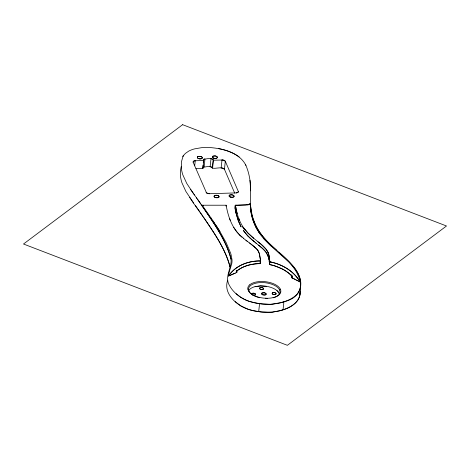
<?xml version="1.0" encoding="UTF-8"?>
<svg xmlns="http://www.w3.org/2000/svg" width="470" height="470" viewBox="0 0 470 470"><rect width="100%" height="100%" fill="white"/><g stroke="black" fill="none" stroke-linecap="round" stroke-linejoin="round"><path stroke-width="0.7" d="M276.366 250.005C267.13 242.203 258.476 233.085 254.17 221.57C249.165 210.572 250.645 198.446 250.61 186.784C250.21 179.346 248.759 171.891 245.751 165.046C239.054 152.327 222.921 148.543 209.602 147.515A30.961 15.387 6.2 0 0 201.466 147.692L194.58 148.878A28.012 13.924 6.2 0 0 188.746 151.105L185.386 153.42L183.194 155.911M250.457 205.308L252.084 215.189A188.781 93.818 6.2 0 0 253.371 219.42C259.416 239.271 278.287 249.705 291.412 264.293C304.425 277.388 305.189 296.899 283.915 301.787L283.046 309.801C290.959 307.427 300.16 301.752 300.113 292.463C300.166 302.004 290.66 307.627 282.546 309.959M269.433 262.836L269.592 264.569L270.978 264.868A41.66 34.903 6.6 0 1 272.359 265.215A41.642 34.939 6.5 0 1 275.109 266.014L282.47 269.087A39.433 33.182 6.4 0 1 284.767 270.385L288.709 273.117L292.223 276.26A1.522 1.298 87.8 0 1 292.405 276.495A1.381 1.181 88.8 0 1 292.546 276.765L292.546 277.541A0.623 0.529 89 0 0 292.616 277.318A0.828 0.711 88.9 0 0 292.622 277.053A1.116 0.958 89.1 0 0 292.546 276.765C287.011 270.52 279.016 266.778 270.978 264.868A41.613 34.815 6.6 0 0 269.586 264.587L269.88 261.861L269.457 258.065M236.457 272.488A0.67 0.476 -79.7 0 1 236.304 272.389L236.51 271.231A1.486 1.146 -78.2 0 1 236.71 271.031C242.05 266.784 248.759 264.545 255.492 263.864A38.011 31.167 6.3 0 1 257.096 263.752A38.646 31.772 6.4 0 1 258.706 263.676A39.245 32.348 6.5 0 1 260.327 263.658L260.597 260.727M194.686 165.851L195.244 160.752L203.816 160.493L202.94 168.501L195.978 168.712M202.787 167.226L203.022 165.041M203.263 162.855L203.821 159.265C206.659 159.019 211.612 157.221 213.439 160.2L212.563 168.207C216.253 168.906 221.417 166.321 224.449 169.27L234.718 193.147M282.429 309.994L280.966 310.423A54.338 27.002 6.2 0 1 279.973 310.694L272.23 312.151L262.654 312.103A38.264 19.017 6.2 0 1 260.95 311.927A42.441 21.091 6.2 0 1 258.694 311.639L259.563 303.632L254.681 302.786A28.188 14.012 6.2 0 1 251.156 301.934A25.386 12.614 6.2 0 1 249.27 301.352C240.581 298.415 232.456 292.246 228.59 283.792C224.736 274.48 233.625 265.72 230.417 256.379C224.39 237.421 212.311 221.147 201.401 204.755M299.725 295.789L300.594 287.781M300.066 293.662L300.353 290.989M235 208.087L235.106 206.518M226.017 206.171L226.135 205.22L202.188 205.226L208.709 214.649M235.082 206.677L235.206 205.725M235.182 205.883L235.264 205.249L237.497 205.231M227.709 280.149C223.456 292.023 233.637 302.345 243.425 307.333A27.848 13.841 6.2 0 0 244.958 308.044A26.72 13.278 6.2 0 0 246.621 308.725A25.674 12.761 6.2 0 0 248.401 309.366L252.267 310.453A30.074 14.946 6.2 0 0 253.812 310.799L260.95 311.927L267.771 312.362A24.199 12.026 6.2 0 0 272.23 312.151L278.352 311.105A48.193 23.952 6.2 0 0 279.973 310.694L282.958 309.83M181.191 166.662L180.392 171.127L180.586 176.949A119.903 59.59 6.2 0 0 181.913 182.754L185.891 191.454L193.622 203.028M183.124 156.022L181.379 161.974L181.455 168.942A119.903 59.59 6.2 0 0 182.783 174.74L186.76 183.441L193.305 193.352M182.807 156.545L183.67 155.253M251.662 293.885L252.513 293.28L253.953 293.233L255.592 294.144L255.328 294.878L253.324 295.166M260.31 263.417L255.492 263.864A37.342 30.544 6.2 0 0 253.906 264.075C247.643 264.916 241.416 267.171 236.51 271.231A1.328 1.016 -78 0 0 236.339 271.478A1.052 0.787 -77.5 0 0 236.234 271.748A0.758 0.558 -77.6 0 0 236.193 272.001L236.469 272.494L236.904 272.336A69.719 34.651 6.2 0 1 237.162 270.268M229.184 275.749L230.159 275.314M230.823 275.026L231.487 274.738M231.816 274.592L232.809 274.163M233.138 274.022L233.954 273.675M234.254 273.546L228.549 276.031L229.072 272.706A114.427 56.87 6.2 0 1 229.501 271.072L231.775 263.553A64.231 31.919 6.2 0 0 232.004 259.704L231.076 254.675A142.016 70.576 6.2 0 0 230.559 252.989L226.111 242.561L219.619 231.058M234.125 273.599L235.294 273.111M235.159 273.164L236.68 272.547A1.357 0.946 -73.9 0 0 236.898 272.447L236.551 272.6M282.118 302.333C287.793 300.712 293.397 298.215 297.44 293.797C308.438 278.269 289.955 262.172 279.186 252.478M283.798 301.828L280.843 302.686A48.193 23.952 6.2 0 1 279.221 303.091L273.099 304.137A24.199 12.026 6.2 0 1 270.89 304.302L263.523 304.096A38.264 19.017 6.2 0 1 261.819 303.92L259.563 303.632A42.441 21.091 6.2 0 0 261.819 303.92L268.64 304.349A24.17 12.009 6.2 0 0 270.89 304.302L280.843 302.686A54.338 27.002 6.2 0 0 281.836 302.416M248.665 290.636A15.821 7.867 6.2 0 1 255.046 286.635L260.468 285.901L266.367 286.289A15.821 7.867 6.2 0 1 276.93 290.513L278.393 291.976L279.521 294.138M255.046 286.635L260.468 285.901L266.367 286.289M193.141 162.244A2.785 1.387 6.2 0 1 195.244 160.752L193.505 161.222L193.141 162.244L206.524 192.912L209.42 193.722L236.187 192.906L237.926 192.436L238.29 191.419L225.318 161.263L223.044 160.006L213.439 160.2M243.636 227.833C238.895 221.182 236.768 213.163 235.264 205.249L246.092 204.92L250.257 203.962L250.968 212.105L252.748 219.561L255.78 226.975L259.816 233.702A117.847 58.568 6.2 0 0 263.647 238.566L269.845 244.87L288.909 262.107A110.391 54.861 6.2 0 1 293.033 266.937A112.101 55.713 6.2 0 1 296.717 272.488L299.02 277.512L300.06 281.953L295.812 279.762M238.22 205.226L246.556 204.879L250.257 203.962C250.351 213.08 252.784 222.192 257.454 230.042M260.615 260.938C248.442 260.727 235.417 265.515 228.549 276.031C235.435 265.521 248.436 260.738 260.615 260.938L259.223 253.177L258.054 250.745L256.385 248.642L257.678 250.187M292.581 278.117L291.788 277.723L292.228 277.788A0.611 0.511 -89 0 0 292.422 277.694L292.228 277.788A0.846 0.699 -87.9 0 1 291.999 277.788A1.193 0.993 -88.3 0 1 291.764 277.711L291.741 277.535A58.95 29.299 6.2 0 0 291.053 274.633M247.855 289.138L248.912 291.6A16.773 8.337 6.2 0 0 254.158 295.583A15.986 7.943 6.2 0 0 256.884 296.676A16.902 8.401 6.2 0 0 265.538 298.244L266.343 298.274A15.886 7.896 6.2 0 0 268.728 298.233L270.262 298.103A16.944 8.419 6.2 0 0 276.842 296.317L277.359 296.047A15.915 7.914 6.2 0 0 279.092 294.819L279.438 294.484A16.932 8.419 6.2 0 0 280.813 290.625L280.396 289.226A0.776 0.64 -25.3 0 0 279.568 289.902L279.644 290.084M218.327 148.532C225.723 149.965 233.085 152.474 239.183 157.004M202.893 205.461L202.188 205.226L203.592 205.696M291.958 277.805L292.281 277.97M293.027 278.346L293.597 278.634M292.622 278.14L293.133 278.399M292.452 278.052L292.792 278.228M293.809 278.739L294.232 278.957M293.474 278.569L293.938 278.804M295.154 279.427L294.149 278.916M294.825 279.256L296.135 279.932M296.793 280.267L297.774 280.772M298.755 281.277L299.408 281.618M249.782 243.196L243.442 238.349M249.464 242.955L252.837 245.51M247.731 241.668L245.922 240.305M250.445 243.683L256.285 248.542M252.907 245.563L254.746 247.085M258.453 242.132L253.33 237.99M257.959 241.739L260.216 243.554M258.7 242.326L259.434 242.92M256.485 243.495L255.363 242.596M258.512 245.117L260.086 246.398M259.346 245.792L253.23 240.846M259.675 243.113C264.628 246.638 268.993 251.65 269.439 257.965M259.622 246.016L260.668 246.873M254.623 241.991L251.967 239.77M260.31 243.63L266.461 249.676A44.121 18.324 8.4 0 1 267.066 250.657L267.871 252.114M260.216 246.503L262.231 248.213M260.733 246.926L262.648 248.583M253.806 238.39L247.755 232.85L243.554 227.715M253.213 237.891L248.278 233.39M253.042 240.687L249.981 238.002M278.281 252.325L278.786 252.766M236.04 293.621L240.493 297.134L244.294 299.325A27.848 13.841 6.2 0 0 245.834 300.036A26.72 13.278 6.2 0 0 247.496 300.718A25.674 12.761 6.2 0 0 249.27 301.352L255.228 302.897A39.28 19.523 6.2 0 0 259.563 303.632M235.17 301.628L240.763 305.876L248.401 309.366A25.386 12.614 6.2 0 0 250.287 309.941A26.855 13.348 6.2 0 0 252.267 310.453L254.335 310.905A36.507 18.142 6.2 0 0 256.485 311.299A41.948 20.845 6.2 0 0 258.694 311.639M251.808 239.635L247.085 235.135L243.384 230.564M262.319 248.289L264.434 250.299M262.724 248.648L266.114 252.296L264.457 250.328M271.778 246.644L263.652 238.566M249.84 237.867L248.048 236.14M239.929 235.229L242.026 237.15C232.486 229.319 228.173 217.028 226.135 205.22M239.853 235.159L236.692 231.681L233.719 227.41M276.93 290.513L279.274 293.421M247.99 236.075L243.313 230.464M248.225 233.337L243.713 227.944M251.685 294.261L252.566 294.96A2.009 0.999 6.2 0 1 252.531 293.274A2.009 0.999 6.2 0 1 255.615 294.197A2.009 0.999 6.2 0 1 253.13 295.131M266.108 252.284L268.394 257.061M190.538 189.387L197.001 198.522M193.893 194.18L194.492 195.021M196.354 197.623L200.761 203.839M195.485 205.631L197.388 208.298M197.653 199.433C210.178 218.327 225.177 236.809 230.952 259.111M198.005 209.168L199.891 211.847M200.531 212.763L203.146 216.541M208.333 214.103L213.921 222.298M189.668 197.394C204.244 219.702 223.021 240.887 230.083 267.119C225.706 248.706 213.832 233.208 203.804 217.51M258.982 232.486L259.816 233.702M210.959 217.927L211.33 218.474M266.167 252.372L267.336 254.293M212.446 220.113L212.816 220.659M213.186 221.206L214.655 223.391M214.291 222.845L216.106 225.577M215.383 224.484L217.534 227.768M216.464 226.129L218.239 228.867M217.886 228.314L219.96 231.61M218.585 229.413L219.279 230.512M245.64 164.841L245.916 165.393M258.388 251.303L259.511 254.094M280.39 289.203L279.932 288.416A16.867 8.384 6.2 0 0 274.48 284.168A15.915 7.908 6.2 0 0 271.789 283.093L271.055 282.858A16.944 8.419 6.2 0 0 263.13 281.524L262.325 281.495A15.915 7.908 6.2 0 0 259.17 281.589L258.406 281.665A16.902 8.401 6.2 0 0 251.315 283.716A15.986 7.943 6.2 0 0 249.582 284.943M267.354 254.329L268.488 257.401M239.688 220.771L238.666 218.245M212.563 168.207C210.742 165.229 205.79 167.032 202.952 167.273L202.94 168.501M203.816 160.493L203.575 159.947A1.857 0.922 6.2 0 1 204.979 158.954L204.109 166.962A1.857 0.922 6.2 0 0 202.782 167.432M268.106 252.666L268.746 254.587M238.554 221.393L241.116 226.934L238.372 220.924L236.199 213.644M230.247 220.342L229.595 218.603M238.519 221.3L238.372 220.924M238.278 220.665L236.351 214.267M237.18 213.621L235.264 205.249M268.452 257.272L268.723 258.371M259.563 254.288L260.591 260.656M268.799 254.793L269.469 258.136M268.54 257.607L268.711 258.306M236.228 213.768L236.046 213.016M236.169 213.521L235.928 212.499M236.016 212.887L235.811 211.982M235.899 212.37L235.723 211.582M235.781 211.847L235.611 211.054M235.693 211.453L235.493 210.507M235.552 210.777L235.347 209.814M235.464 210.372L235.264 209.391M235.317 209.673L235.147 208.821M235.206 209.109L234.947 207.799M269.028 259.91C268.435 256.767 269.216 260.962 269.081 260.216M249.975 180.274L250.686 190.844M269.339 261.984L269.175 260.815L269.51 263.611M260.145 261.802L260.304 263.341M260.163 261.925L260.327 263.635M269.545 264.022L269.592 264.569M257.948 250.745A36.548 15.064 8.7 0 1 258.288 251.297M257.584 250.193A34.463 14.37 7.7 0 1 257.965 250.745M255.439 247.825A44.145 19.276 4.7 0 1 256.191 248.554M254.546 247.126A54.549 24.088 4 0 1 255.351 247.843M243.642 238.272A130.478 66.91 -4.9 0 1 242.22 237.086M236.081 207.869A23.929 2.597 1.6 0 1 235.229 207.881M268.106 252.126A57.34 23.67 8.8 0 1 268.323 252.684M244.782 229.942A116.848 64.09 -9.9 0 1 242.273 226.569M292.181 275.69A59.408 29.445 5.7 0 1 292.264 276.266M238.29 191.419A2.785 1.387 6.2 0 1 236.187 192.906M209.42 193.722A2.785 1.387 6.2 0 1 206.113 192.4M265.585 298.215A2.009 0.999 6.2 0 1 266.12 298.209M259.07 232.48A130.59 64.854 6.3 0 1 257.531 230.036M236.692 271.031A68.879 34.063 5.9 0 1 236.739 270.514M236.674 272.512A0.981 0.693 -77.5 0 1 236.469 272.494M259.74 297.745A15.827 7.867 6.2 0 1 250.586 285.513A15.827 7.867 6.2 0 1 274.968 285.619A15.827 7.867 6.2 0 1 273.123 297.804M267.706 298.538A15.827 7.867 6.2 0 1 266.308 298.55M248.207 290.372A0.776 0.646 -23.3 0 1 248.888 291.018M247.825 289.074A16.773 8.337 6.2 0 1 249.552 284.873M210.995 158.766L210.125 166.78A1.857 0.922 6.2 0 1 212.328 167.661L213.198 159.653A1.857 0.922 6.2 0 0 210.995 158.766M222.005 159.935L221.135 167.949A2.785 1.387 6.2 0 1 224.449 169.27L225.318 161.263A2.785 1.387 6.2 0 0 222.005 159.935M197.688 156.757L197.324 157.209L197.729 158.161L199.433 158.842L201.26 158.784L202.341 158.02L201.936 157.068L201.195 156.651L199.28 156.322L197.688 156.757M212.722 156.299L212.358 156.751L212.769 157.703L214.473 158.384L216.3 158.325L217.381 157.562L216.97 156.61L215.266 155.928L212.722 156.299M214.414 195.649L214.079 196.583L215.195 197.471L217.986 197.676L219.073 196.912L218.662 195.961L216.958 195.279L214.414 195.649M229.448 195.191L229.113 196.125L230.235 197.012L233.026 197.218L234.107 196.454L233.696 195.502L231.992 194.821L229.448 195.191M259.916 287.881L259.628 288.239L259.951 288.985L261.296 289.52L262.736 289.479L263.588 288.874L262.683 287.793L261.173 287.54L259.916 287.881M261.949 293.11L261.643 293.956L262.665 294.766L265.197 294.954L266.185 294.255L265.814 293.392L264.263 292.775L261.949 293.11M272.471 292.898L272.183 293.257L272.506 294.003L273.851 294.543L275.291 294.496L276.143 293.891L275.238 292.816L273.728 292.557L272.471 292.898M182.618 124.685L23.5 244.012L287.382 345.315L446.5 225.988L182.618 124.685M247.796 204.996L248.366 204.679A10.17 5.053 6.2 0 1 249 204.397L250.257 203.962L248.366 204.679A9.899 4.917 6.2 0 0 247.796 204.996M271.043 262.096L269.88 261.861C282.029 264.169 293.85 270.984 300.06 281.953C294.038 271.343 282.758 264.604 271.043 262.096M213.468 158.108A2.556 1.269 6.2 0 0 217.404 157.438A2.556 1.269 6.2 0 0 213.733 155.922A2.556 1.269 6.2 0 0 213.468 158.108M198.434 158.566A2.556 1.269 6.2 0 0 202.37 157.897A2.556 1.269 6.2 0 0 198.692 156.381A2.556 1.269 6.2 0 0 198.434 158.566M230.2 196.995A2.556 1.269 6.2 0 0 234.136 196.331A2.556 1.269 6.2 0 0 230.459 194.815A2.556 1.269 6.2 0 0 230.2 196.995M215.16 197.453A2.556 1.269 6.2 0 0 219.096 196.789A2.556 1.269 6.2 0 0 215.419 195.273A2.556 1.269 6.2 0 0 215.16 197.453M262.63 294.755A2.321 1.151 6.2 0 0 266.208 294.144A2.321 1.151 6.2 0 0 262.865 292.769A2.321 1.151 6.2 0 0 262.63 294.755M260.503 289.303A2.009 0.999 6.2 0 0 263.605 288.78A2.009 0.999 6.2 0 0 260.709 287.587A2.009 0.999 6.2 0 0 260.503 289.303M273.064 294.326A2.009 0.999 6.2 0 0 276.16 293.797A2.009 0.999 6.2 0 0 273.264 292.604A2.009 0.999 6.2 0 0 273.064 294.326"/></g></svg>
